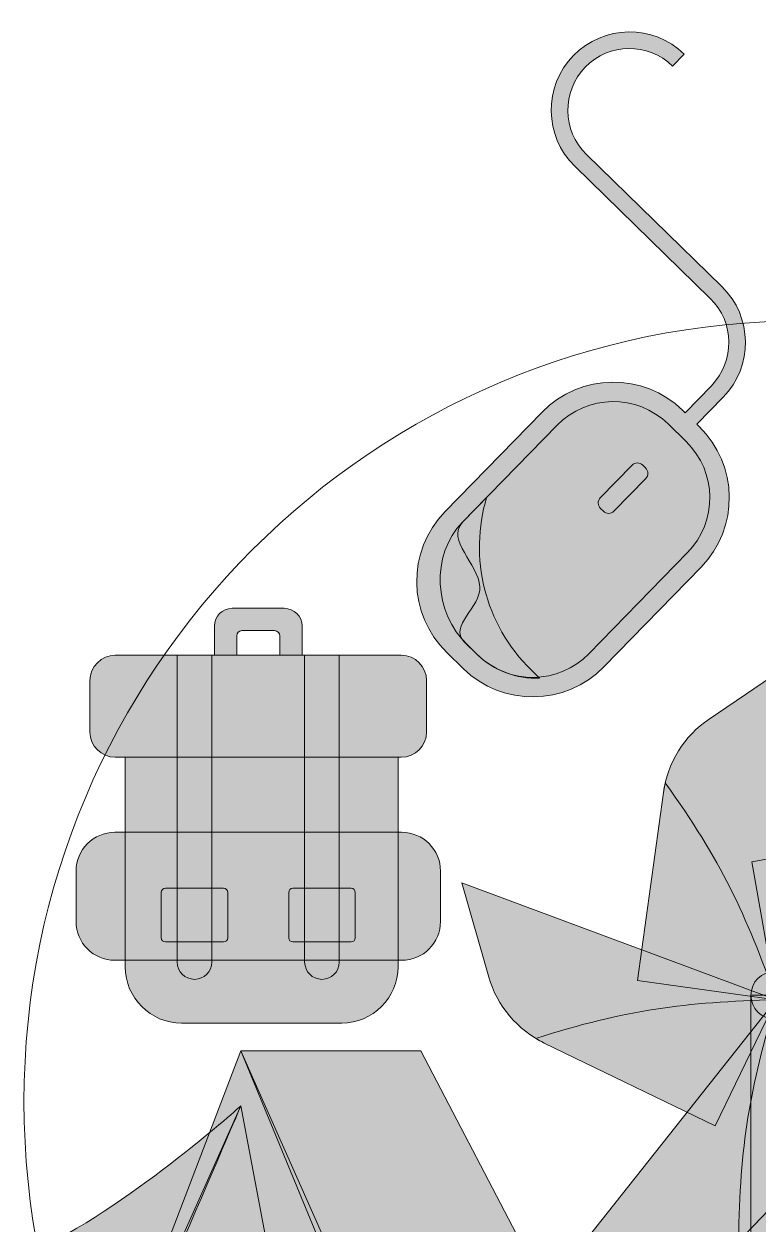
# Model space of a CAD drawing. Header units: inches. Extents: x -2159 to 3042, y -1353 to -29.
# Drawn here: x 229 to 483.8, y -925.5 to -509 of the extents above; entities that cross this region are included whole.
import ezdxf

# ---------------------------------------------------------------- set-up
doc = ezdxf.new("R2010")
doc.units = ezdxf.units.IN
doc.header["$MEASUREMENT"] = 0
doc.layers.add('Layer 1', color=7, linetype='Continuous')

# ---------------------------------------------------------------- blocks, each defined once
blk = doc.blocks.new('block 38')
at = {"layer": 'Layer 1', "true_color": 0xe65f41}
h = blk.add_hatch(color=13, dxfattribs=at)
h.dxf.hatch_style = 2
edge = h.paths.add_edge_path()
edge.add_spline(control_points=[(490.18, -847.63), (490.18, -847.63), (468.94, -891.37), (468.94, -891.37), (468.94, -891.37), (409.63, -862.65), (409.63, -862.65), (400.24, -858.1), (393.23, -849.77), (390.35, -839.75), (390.35, -839.75), (380.97, -807.06), (380.97, -807.06), (380.97, -807.06), (490.18, -847.63), (490.18, -847.63)], knot_values=[0, 0, 0, 0, 1, 1, 1, 2, 2, 2, 3, 3, 3, 4, 4, 4, 5, 5, 5, 5], degree=3, periodic=1)
at = {"layer": 'Layer 1', "true_color": 0xc45137}
h = blk.add_hatch(color=13, dxfattribs=at)
h.dxf.hatch_style = 2
edge = h.paths.add_edge_path()
edge.add_spline(control_points=[(409.63, -862.65), (409.63, -862.65), (468.94, -891.37), (468.94, -891.37), (468.94, -891.37), (490.18, -847.63), (490.18, -847.63), (458.37, -848.44), (438.16, -851.06), (406.69, -861.04), (407.64, -861.62), (408.62, -862.16), (409.63, -862.65)], knot_values=[0, 0, 0, 0, 1, 1, 1, 2, 2, 2, 3, 3, 3, 4, 4, 4, 4], degree=3, periodic=1)
at = {"layer": 'Layer 1', "lineweight": 0}
for points, knots in [([(490.18, -847.63), (490.18, -847.63), (468.94, -891.37), (468.94, -891.37), (468.94, -891.37), (409.63, -862.65), (409.63, -862.65), (400.24, -858.1), (393.23, -849.77), (390.35, -839.75), (390.35, -839.75), (380.97, -807.06), (380.97, -807.06), (380.97, -807.06), (490.18, -847.63), (490.18, -847.63)], [0, 0, 0, 0, 1, 1, 1, 2, 2, 2, 3, 3, 3, 4, 4, 4, 5, 5, 5, 5]), ([(409.63, -862.65), (409.63, -862.65), (468.94, -891.37), (468.94, -891.37), (468.94, -891.37), (490.18, -847.63), (490.18, -847.63), (458.37, -848.44), (438.16, -851.06), (406.69, -861.04), (407.64, -861.62), (408.62, -862.16), (409.63, -862.65)], [0, 0, 0, 0, 1, 1, 1, 2, 2, 2, 3, 3, 3, 4, 4, 4, 4])]:
    blk.add_open_spline(points, degree=3, knots=knots, dxfattribs=at)
blk = doc.blocks.new('block 39')
at = {"layer": 'Layer 1', "true_color": 0xffd54e}
h = blk.add_hatch(color=41, dxfattribs=at)
h.dxf.hatch_style = 2
edge = h.paths.add_edge_path()
edge.add_spline(control_points=[(490.18, -847.63), (490.18, -847.63), (525.21, -881.35), (525.21, -881.35), (525.21, -881.35), (479.57, -928.88), (479.57, -928.88), (472.34, -936.41), (462.26, -940.5), (451.83, -940.14), (451.83, -940.14), (417.85, -938.96), (417.85, -938.96), (417.85, -938.96), (490.18, -847.63), (490.18, -847.63)], knot_values=[0, 0, 0, 0, 1, 1, 1, 2, 2, 2, 3, 3, 3, 4, 4, 4, 5, 5, 5, 5], degree=3, periodic=1)
at = {"layer": 'Layer 1', "true_color": 0xe8b142}
h = blk.add_hatch(color=43, dxfattribs=at)
h.dxf.hatch_style = 2
edge = h.paths.add_edge_path()
edge.add_spline(control_points=[(479.57, -928.88), (479.57, -928.88), (525.21, -881.35), (525.21, -881.35), (525.21, -881.35), (490.18, -847.63), (490.18, -847.63), (481.12, -878.13), (477.37, -898.17), (477.13, -931.18), (477.97, -930.45), (478.79, -929.69), (479.57, -928.88)], knot_values=[0, 0, 0, 0, 1, 1, 1, 2, 2, 2, 3, 3, 3, 4, 4, 4, 4], degree=3, periodic=1)
at = {"layer": 'Layer 1', "lineweight": 0}
for points, knots in [([(490.18, -847.63), (490.18, -847.63), (525.21, -881.35), (525.21, -881.35), (525.21, -881.35), (479.57, -928.88), (479.57, -928.88), (472.34, -936.41), (462.26, -940.5), (451.83, -940.14), (451.83, -940.14), (417.85, -938.96), (417.85, -938.96), (417.85, -938.96), (490.18, -847.63), (490.18, -847.63)], [0, 0, 0, 0, 1, 1, 1, 2, 2, 2, 3, 3, 3, 4, 4, 4, 5, 5, 5, 5]), ([(479.57, -928.88), (479.57, -928.88), (525.21, -881.35), (525.21, -881.35), (525.21, -881.35), (490.18, -847.63), (490.18, -847.63), (481.12, -878.13), (477.37, -898.17), (477.13, -931.18), (477.97, -930.45), (478.79, -929.69), (479.57, -928.88)], [0, 0, 0, 0, 1, 1, 1, 2, 2, 2, 3, 3, 3, 4, 4, 4, 4])]:
    blk.add_open_spline(points, degree=3, knots=knots, dxfattribs=at)
blk = doc.blocks.new('block 40')
at = {"layer": 'Layer 1', "true_color": 0x9b59b6}
h = blk.add_hatch(color=193, dxfattribs=at)
h.dxf.hatch_style = 2
edge = h.paths.add_edge_path()
edge.add_spline(control_points=[(490.18, -847.63), (490.18, -847.63), (533.07, -824.74), (533.07, -824.74), (533.07, -824.74), (564.17, -882.83), (564.17, -882.83), (569.1, -892.03), (569.87, -902.89), (566.31, -912.69), (566.31, -912.69), (554.69, -944.65), (554.69, -944.65), (554.69, -944.65), (490.18, -847.63), (490.18, -847.63)], knot_values=[0, 0, 0, 0, 1, 1, 1, 2, 2, 2, 3, 3, 3, 4, 4, 4, 5, 5, 5, 5], degree=3, periodic=1)
at = {"layer": 'Layer 1', "true_color": 0x8e44ad}
h = blk.add_hatch(color=205, dxfattribs=at)
h.dxf.hatch_style = 2
edge = h.paths.add_edge_path()
edge.add_spline(control_points=[(564.17, -882.83), (564.17, -882.83), (533.07, -824.74), (533.07, -824.74), (533.07, -824.74), (490.18, -847.63), (490.18, -847.63), (516.39, -865.68), (534.28, -875.43), (565.61, -885.86), (565.18, -884.84), (564.7, -883.82), (564.17, -882.83)], knot_values=[0, 0, 0, 0, 1, 1, 1, 2, 2, 2, 3, 3, 3, 4, 4, 4, 4], degree=3, periodic=1)
at = {"layer": 'Layer 1', "lineweight": 0}
for points, knots in [([(490.18, -847.63), (490.18, -847.63), (533.07, -824.74), (533.07, -824.74), (533.07, -824.74), (564.17, -882.83), (564.17, -882.83), (569.1, -892.03), (569.87, -902.89), (566.31, -912.69), (566.31, -912.69), (554.69, -944.65), (554.69, -944.65), (554.69, -944.65), (490.18, -847.63), (490.18, -847.63)], [0, 0, 0, 0, 1, 1, 1, 2, 2, 2, 3, 3, 3, 4, 4, 4, 5, 5, 5, 5]), ([(564.17, -882.83), (564.17, -882.83), (533.07, -824.74), (533.07, -824.74), (533.07, -824.74), (490.18, -847.63), (490.18, -847.63), (516.39, -865.68), (534.28, -875.43), (565.61, -885.86), (565.18, -884.84), (564.7, -883.82), (564.17, -882.83)], [0, 0, 0, 0, 1, 1, 1, 2, 2, 2, 3, 3, 3, 4, 4, 4, 4])]:
    blk.add_open_spline(points, degree=3, knots=knots, dxfattribs=at)
blk = doc.blocks.new('block 41')
at = {"layer": 'Layer 1', "true_color": 0x2ecc71}
h = blk.add_hatch(color=112, dxfattribs=at)
h.dxf.hatch_style = 2
edge = h.paths.add_edge_path()
edge.add_spline(control_points=[(490.18, -847.63), (490.18, -847.63), (481.66, -799.76), (481.66, -799.76), (481.66, -799.76), (546.52, -788.14), (546.52, -788.14), (556.79, -786.3), (567.36, -788.91), (575.58, -795.33), (575.58, -795.33), (602.38, -816.26), (602.38, -816.26), (602.38, -816.26), (490.18, -847.63), (490.18, -847.63)], knot_values=[0, 0, 0, 0, 1, 1, 1, 2, 2, 2, 3, 3, 3, 4, 4, 4, 5, 5, 5, 5], degree=3, periodic=1)
at = {"layer": 'Layer 1', "true_color": 0x27ae60}
h = blk.add_hatch(color=105, dxfattribs=at)
h.dxf.hatch_style = 2
edge = h.paths.add_edge_path()
edge.add_spline(control_points=[(546.52, -788.14), (546.52, -788.14), (481.66, -799.76), (481.66, -799.76), (481.66, -799.76), (490.18, -847.63), (490.18, -847.63), (515.44, -828.28), (530.25, -814.28), (549.85, -787.71), (548.74, -787.8), (547.63, -787.94), (546.52, -788.14)], knot_values=[0, 0, 0, 0, 1, 1, 1, 2, 2, 2, 3, 3, 3, 4, 4, 4, 4], degree=3, periodic=1)
at = {"layer": 'Layer 1', "lineweight": 0}
for points, knots in [([(490.18, -847.63), (490.18, -847.63), (481.66, -799.76), (481.66, -799.76), (481.66, -799.76), (546.52, -788.14), (546.52, -788.14), (556.79, -786.3), (567.36, -788.91), (575.58, -795.33), (575.58, -795.33), (602.38, -816.26), (602.38, -816.26), (602.38, -816.26), (490.18, -847.63), (490.18, -847.63)], [0, 0, 0, 0, 1, 1, 1, 2, 2, 2, 3, 3, 3, 4, 4, 4, 5, 5, 5, 5]), ([(546.52, -788.14), (546.52, -788.14), (481.66, -799.76), (481.66, -799.76), (481.66, -799.76), (490.18, -847.63), (490.18, -847.63), (515.44, -828.28), (530.25, -814.28), (549.85, -787.71), (548.74, -787.8), (547.63, -787.94), (546.52, -788.14)], [0, 0, 0, 0, 1, 1, 1, 2, 2, 2, 3, 3, 3, 4, 4, 4, 4])]:
    blk.add_open_spline(points, degree=3, knots=knots, dxfattribs=at)
blk = doc.blocks.new('block 42')
at = {"layer": 'Layer 1', "true_color": 0x59abe3}
h = blk.add_hatch(color=143, dxfattribs=at)
h.dxf.hatch_style = 2
edge = h.paths.add_edge_path()
edge.add_spline(control_points=[(490.18, -847.63), (490.18, -847.63), (442.02, -840.95), (442.02, -840.95), (442.02, -840.95), (451.01, -775.66), (451.01, -775.66), (452.43, -765.33), (458.19, -756.09), (466.83, -750.25), (466.83, -750.25), (495.02, -731.23), (495.02, -731.23), (495.02, -731.23), (490.18, -847.63), (490.18, -847.63)], knot_values=[0, 0, 0, 0, 1, 1, 1, 2, 2, 2, 3, 3, 3, 4, 4, 4, 5, 5, 5, 5], degree=3, periodic=1)
at = {"layer": 'Layer 1', "true_color": 0x4183d7}
h = blk.add_hatch(color=163, dxfattribs=at)
h.dxf.hatch_style = 2
edge = h.paths.add_edge_path()
edge.add_spline(control_points=[(451.01, -775.66), (451.01, -775.66), (442.02, -840.95), (442.02, -840.95), (442.02, -840.95), (490.18, -847.63), (490.18, -847.63), (479.58, -817.63), (470.84, -799.22), (451.63, -772.37), (451.38, -773.45), (451.16, -774.55), (451.01, -775.66)], knot_values=[0, 0, 0, 0, 1, 1, 1, 2, 2, 2, 3, 3, 3, 4, 4, 4, 4], degree=3, periodic=1)
at = {"layer": 'Layer 1', "lineweight": 0}
for points, knots in [([(490.18, -847.63), (490.18, -847.63), (442.02, -840.95), (442.02, -840.95), (442.02, -840.95), (451.01, -775.66), (451.01, -775.66), (452.43, -765.33), (458.19, -756.09), (466.83, -750.25), (466.83, -750.25), (495.02, -731.23), (495.02, -731.23), (495.02, -731.23), (490.18, -847.63), (490.18, -847.63)], [0, 0, 0, 0, 1, 1, 1, 2, 2, 2, 3, 3, 3, 4, 4, 4, 5, 5, 5, 5]), ([(451.01, -775.66), (451.01, -775.66), (442.02, -840.95), (442.02, -840.95), (442.02, -840.95), (490.18, -847.63), (490.18, -847.63), (479.58, -817.63), (470.84, -799.22), (451.63, -772.37), (451.38, -773.45), (451.16, -774.55), (451.01, -775.66)], [0, 0, 0, 0, 1, 1, 1, 2, 2, 2, 3, 3, 3, 4, 4, 4, 4])]:
    blk.add_open_spline(points, degree=3, knots=knots, dxfattribs=at)
blk = doc.blocks.new('block 37')
at = {"layer": 'Layer 1'}
for name in ['block 42', 'block 41', 'block 38', 'block 40', 'block 39']:
    blk.add_blockref(name, (0, 0), dxfattribs=at)
blk = doc.blocks.new('block 36')
at = {"layer": 'Layer 1', "true_color": 0x4a4849}
h = blk.add_hatch(color=59, dxfattribs=at)
h.dxf.hatch_style = 2
edge = h.paths.add_edge_path()
edge.add_spline(control_points=[(497.89, -846.09), (497.89, -850.65), (494.19, -854.35), (489.62, -854.35), (485.06, -854.35), (481.36, -850.65), (481.36, -846.09), (481.36, -841.53), (485.06, -837.83), (489.62, -837.83), (494.19, -837.83), (497.89, -841.53), (497.89, -846.09)], knot_values=[0, 0, 0, 0, 1, 1, 1, 2, 2, 2, 3, 3, 3, 4, 4, 4, 4], degree=3, periodic=1)
h = blk.add_hatch(color=59, dxfattribs=at)
h.dxf.hatch_style = 2
h.paths.add_polyline_path([(497.75, -1052.46), (481.36, -1052.46), (481.36, -846.09), (497.75, -846.09)])
at = {"layer": 'Layer 1', "lineweight": 0}
blk.add_lwpolyline([(497.75, -1052.46), (481.36, -1052.46), (481.36, -846.09), (497.75, -846.09), (497.75, -1052.46)], dxfattribs=at)
blk.add_open_spline([(497.89, -846.09), (497.89, -850.65), (494.19, -854.35), (489.62, -854.35), (485.06, -854.35), (481.36, -850.65), (481.36, -846.09), (481.36, -841.53), (485.06, -837.83), (489.62, -837.83), (494.19, -837.83), (497.89, -841.53), (497.89, -846.09)], degree=3, knots=[0, 0, 0, 0, 1, 1, 1, 2, 2, 2, 3, 3, 3, 4, 4, 4, 4], dxfattribs=at)
at = {"layer": 'Layer 1'}
blk.add_blockref('block 37', (0, 0), dxfattribs=at)
blk = doc.blocks.new('block 43')
at = {"layer": 'Layer 1', "true_color": 0x2ecc71}
h = blk.add_hatch(color=112, dxfattribs=at)
h.dxf.hatch_style = 2
h.paths.add_polyline_path([(363.06, -997.97), (304.31, -865.39), (253.58, -997.97), (318.97, -997.97)])
at = {"layer": 'Layer 1', "true_color": 0x27ae60}
h = blk.add_hatch(color=105, dxfattribs=at)
h.dxf.hatch_style = 2
h.paths.add_polyline_path([(304.31, -865.39), (359.06, -997.97), (435.95, -997.97), (366.79, -865.39)])
h = blk.add_hatch(color=105, dxfattribs=at)
h.dxf.hatch_style = 2
edge = h.paths.add_edge_path()
edge.add_spline(control_points=[(304.31, -884.43), (304.31, -884.43), (268.65, -916.83), (234.62, -934.01), (246.63, -956.17), (252.78, -977.27), (253.58, -997.97), (262.39, -982.88), (304.31, -884.43), (304.31, -884.43)], knot_values=[0, 0, 0, 0, 1, 1, 1, 2, 2, 2, 3, 3, 3, 3], degree=3, periodic=1)
at = {"layer": 'Layer 1', "true_color": 0x4a4849}
h = blk.add_hatch(color=59, dxfattribs=at)
h.dxf.hatch_style = 2
h.paths.add_polyline_path([(304.31, -884.43), (253.58, -997.97), (325.67, -997.97)])
at = {"layer": 'Layer 1', "lineweight": 0}
for points in [[(363.06, -997.97), (304.31, -865.39), (253.58, -997.97), (318.97, -997.97), (363.06, -997.97)], [(304.31, -865.39), (359.06, -997.97), (435.95, -997.97), (366.79, -865.39), (304.31, -865.39)], [(304.31, -884.43), (253.58, -997.97), (325.67, -997.97), (304.31, -884.43)]]:
    blk.add_lwpolyline(points, dxfattribs=at)
blk.add_open_spline([(304.31, -884.43), (304.31, -884.43), (268.65, -916.83), (234.62, -934.01), (246.63, -956.17), (252.78, -977.27), (253.58, -997.97), (262.39, -982.88), (304.31, -884.43), (304.31, -884.43)], degree=3, knots=[0, 0, 0, 0, 1, 1, 1, 2, 2, 2, 3, 3, 3, 3], dxfattribs=at)
blk = doc.blocks.new('block 45')
at = {"layer": 'Layer 1', "true_color": 0x4a4849}
h = blk.add_hatch(color=59, dxfattribs=at)
h.dxf.hatch_style = 2
h.paths.add_polyline_path([(684.5, -1171.66), (513.36, -909.6), (342.22, -1171.66)])
at = {"layer": 'Layer 1', "true_color": 0xf8f7ca}
h = blk.add_hatch(color=7, dxfattribs=at)
h.dxf.hatch_style = 2
h.paths.add_polyline_path([(578.48, -1009.32), (513.36, -909.6), (447.75, -1010.07), (490.9, -1075.75), (534.04, -1009.44), (556.86, -1042.95)])
at = {"layer": 'Layer 1', "lineweight": 0}
for points in [[(684.5, -1171.66), (513.36, -909.6), (342.22, -1171.66), (684.5, -1171.66)], [(578.48, -1009.32), (513.36, -909.6), (447.75, -1010.07), (490.9, -1075.75), (534.04, -1009.44), (556.86, -1042.95), (578.48, -1009.32)]]:
    blk.add_lwpolyline(points, dxfattribs=at)
blk = doc.blocks.new('block 46')
at = {"layer": 'Layer 1', "true_color": 0x4a4849}
h = blk.add_hatch(color=59, dxfattribs=at)
h.dxf.hatch_style = 2
h.paths.add_polyline_path([(485.12, -1154.91), (390.63, -1010.15), (295.79, -1154.91)])
at = {"layer": 'Layer 1', "true_color": 0xf8f7ca}
h = blk.add_hatch(color=7, dxfattribs=at)
h.dxf.hatch_style = 2
h.paths.add_polyline_path([(390.63, -1010.15), (348.4, -1074.62), (369.24, -1107.48), (390.45, -1075.04), (432.99, -1075.04)])
at = {"layer": 'Layer 1', "lineweight": 0}
for points in [[(485.12, -1154.91), (390.63, -1010.15), (295.79, -1154.91), (485.12, -1154.91)], [(390.63, -1010.15), (348.4, -1074.62), (369.24, -1107.48), (390.45, -1075.04), (432.99, -1075.04), (390.63, -1010.15)]]:
    blk.add_lwpolyline(points, dxfattribs=at)
blk = doc.blocks.new('block 44')
at = {"layer": 'Layer 1'}
for name in ['block 45', 'block 46']:
    blk.add_blockref(name, (0, 0), dxfattribs=at)
blk = doc.blocks.new('block 59')
at = {"layer": 'Layer 1', "true_color": 0x4a4849}
h = blk.add_hatch(color=59, dxfattribs=at)
h.dxf.hatch_style = 2
edge = h.paths.add_edge_path()
edge.add_spline(control_points=[(454.16, -523.59), (454.16, -523.59), (458.18, -519.47), (458.18, -519.47), (447.45, -509.01), (430.21, -509.23), (419.75, -519.96), (409.29, -530.68), (409.5, -547.92), (420.23, -558.39), (420.23, -558.39), (467.25, -604.24), (467.25, -604.24), (475.71, -612.48), (475.88, -626.08), (467.63, -634.53), (467.63, -634.53), (458.5, -643.9), (458.5, -643.9), (458.5, -643.9), (457.68, -643.1), (457.68, -643.1), (444.03, -629.79), (422.18, -630.07), (408.87, -643.72), (408.87, -643.72), (375.15, -678.3), (375.15, -678.3), (361.84, -691.94), (362.11, -713.8), (375.76, -727.11), (375.76, -727.11), (381.51, -732.72), (381.51, -732.72), (395.16, -746.03), (417.02, -745.75), (430.32, -732.11), (430.32, -732.11), (464.05, -697.53), (464.05, -697.53), (477.36, -683.88), (477.08, -662.02), (463.43, -648.72), (463.43, -648.72), (462.61, -647.92), (462.61, -647.92), (462.61, -647.92), (471.75, -638.55), (471.75, -638.55), (482.21, -627.82), (482, -610.58), (471.27, -600.12), (471.27, -600.12), (424.25, -554.27), (424.25, -554.27), (415.79, -546.02), (415.62, -532.43), (423.87, -523.97), (432.12, -515.51), (445.71, -515.34), (454.16, -523.59)], knot_values=[0, 0, 0, 0, 1, 1, 1, 2, 2, 2, 3, 3, 3, 4, 4, 4, 5, 5, 5, 6, 6, 6, 7, 7, 7, 8, 8, 8, 9, 9, 9, 10, 10, 10, 11, 11, 11, 12, 12, 12, 13, 13, 13, 14, 14, 14, 15, 15, 15, 16, 16, 16, 17, 17, 17, 18, 18, 18, 19, 19, 19, 20, 20, 20, 20], degree=3, periodic=1)
at = {"layer": 'Layer 1', "true_color": 0xf8f7ca}
h = blk.add_hatch(color=7, dxfattribs=at)
h.dxf.hatch_style = 2
edge = h.paths.add_edge_path()
edge.add_spline(control_points=[(386.58, -728.02), (397.36, -738.53), (414.63, -738.32), (425.14, -727.54), (425.14, -727.54), (459.35, -692.46), (459.35, -692.46), (469.86, -681.68), (469.64, -664.41), (458.86, -653.9), (458.86, -653.9), (452.61, -647.8), (452.61, -647.8), (441.83, -637.29), (424.56, -637.51), (414.05, -648.29), (414.05, -648.29), (381.29, -681.88), (381.29, -681.88), (375.32, -688.01), (386.82, -696.38), (387.26, -704.31), (387.66, -711.38), (376.35, -718.04), (381.81, -723.37), (381.81, -723.37), (386.58, -728.02), (386.58, -728.02)], knot_values=[0, 0, 0, 0, 1, 1, 1, 2, 2, 2, 3, 3, 3, 4, 4, 4, 5, 5, 5, 6, 6, 6, 7, 7, 7, 8, 8, 8, 9, 9, 9, 9], degree=3, periodic=1)
at = {"layer": 'Layer 1', "true_color": 0x4a4849}
h = blk.add_hatch(color=59, dxfattribs=at)
h.dxf.hatch_style = 2
edge = h.paths.add_edge_path()
edge.add_spline(control_points=[(429.13, -677.12), (429.13, -677.12), (430.14, -678.11), (430.14, -678.11), (431.17, -679.11), (432.82, -679.09), (433.82, -678.06), (433.82, -678.06), (444.84, -666.76), (444.84, -666.76), (445.85, -665.73), (445.83, -664.08), (444.8, -663.08), (444.8, -663.08), (443.79, -662.09), (443.79, -662.09), (442.76, -661.09), (441.11, -661.11), (440.11, -662.14), (440.11, -662.14), (429.08, -673.44), (429.08, -673.44), (428.08, -674.47), (428.1, -676.12), (429.13, -677.12)], knot_values=[0, 0, 0, 0, 1, 1, 1, 2, 2, 2, 3, 3, 3, 4, 4, 4, 5, 5, 5, 6, 6, 6, 7, 7, 7, 8, 8, 8, 8], degree=3, periodic=1)
at = {"layer": 'Layer 1', "true_color": 0xdddbba}
h = blk.add_hatch(color=254, dxfattribs=at)
h.dxf.hatch_style = 2
edge = h.paths.add_edge_path()
edge.add_spline(control_points=[(405.16, -733.27), (405.72, -733.82), (407.41, -735.48), (407.99, -736), (400.18, -736.34), (392.24, -733.6), (386.22, -727.72), (386.22, -727.72), (382.92, -724.51), (382.92, -724.51), (371.34, -713.21), (369.99, -693.47), (381.29, -681.88), (381.29, -681.88), (389.59, -673.37), (389.59, -673.37), (383.47, -693.99), (388.69, -717.22), (405.16, -733.27)], knot_values=[0, 0, 0, 0, 1, 1, 1, 2, 2, 2, 3, 3, 3, 4, 4, 4, 5, 5, 5, 6, 6, 6, 6], degree=3, periodic=1)
at = {"layer": 'Layer 1', "lineweight": 0}
for points, knots in [([(454.16, -523.59), (454.16, -523.59), (458.18, -519.47), (458.18, -519.47), (447.45, -509.01), (430.21, -509.23), (419.75, -519.96), (409.29, -530.68), (409.5, -547.92), (420.23, -558.39), (420.23, -558.39), (467.25, -604.24), (467.25, -604.24), (475.71, -612.48), (475.88, -626.08), (467.63, -634.53), (467.63, -634.53), (458.5, -643.9), (458.5, -643.9), (458.5, -643.9), (457.68, -643.1), (457.68, -643.1), (444.03, -629.79), (422.18, -630.07), (408.87, -643.72), (408.87, -643.72), (375.15, -678.3), (375.15, -678.3), (361.84, -691.94), (362.11, -713.8), (375.76, -727.11), (375.76, -727.11), (381.51, -732.72), (381.51, -732.72), (395.16, -746.03), (417.02, -745.75), (430.32, -732.11), (430.32, -732.11), (464.05, -697.53), (464.05, -697.53), (477.36, -683.88), (477.08, -662.02), (463.43, -648.72), (463.43, -648.72), (462.61, -647.92), (462.61, -647.92), (462.61, -647.92), (471.75, -638.55), (471.75, -638.55), (482.21, -627.82), (482, -610.58), (471.27, -600.12), (471.27, -600.12), (424.25, -554.27), (424.25, -554.27), (415.79, -546.02), (415.62, -532.43), (423.87, -523.97), (432.12, -515.51), (445.71, -515.34), (454.16, -523.59)], [0, 0, 0, 0, 1, 1, 1, 2, 2, 2, 3, 3, 3, 4, 4, 4, 5, 5, 5, 6, 6, 6, 7, 7, 7, 8, 8, 8, 9, 9, 9, 10, 10, 10, 11, 11, 11, 12, 12, 12, 13, 13, 13, 14, 14, 14, 15, 15, 15, 16, 16, 16, 17, 17, 17, 18, 18, 18, 19, 19, 19, 20, 20, 20, 20]), ([(386.58, -728.02), (397.36, -738.53), (414.63, -738.32), (425.14, -727.54), (425.14, -727.54), (459.35, -692.46), (459.35, -692.46), (469.86, -681.68), (469.64, -664.41), (458.86, -653.9), (458.86, -653.9), (452.61, -647.8), (452.61, -647.8), (441.83, -637.29), (424.56, -637.51), (414.05, -648.29), (414.05, -648.29), (381.29, -681.88), (381.29, -681.88), (375.32, -688.01), (386.82, -696.38), (387.26, -704.31), (387.66, -711.38), (376.35, -718.04), (381.81, -723.37), (381.81, -723.37), (386.58, -728.02), (386.58, -728.02)], [0, 0, 0, 0, 1, 1, 1, 2, 2, 2, 3, 3, 3, 4, 4, 4, 5, 5, 5, 6, 6, 6, 7, 7, 7, 8, 8, 8, 9, 9, 9, 9]), ([(429.13, -677.12), (429.13, -677.12), (430.14, -678.11), (430.14, -678.11), (431.17, -679.11), (432.82, -679.09), (433.82, -678.06), (433.82, -678.06), (444.84, -666.76), (444.84, -666.76), (445.85, -665.73), (445.83, -664.08), (444.8, -663.08), (444.8, -663.08), (443.79, -662.09), (443.79, -662.09), (442.76, -661.09), (441.11, -661.11), (440.11, -662.14), (440.11, -662.14), (429.08, -673.44), (429.08, -673.44), (428.08, -674.47), (428.1, -676.12), (429.13, -677.12)], [0, 0, 0, 0, 1, 1, 1, 2, 2, 2, 3, 3, 3, 4, 4, 4, 5, 5, 5, 6, 6, 6, 7, 7, 7, 8, 8, 8, 8]), ([(405.16, -733.27), (405.72, -733.82), (407.41, -735.48), (407.99, -736), (400.18, -736.34), (392.24, -733.6), (386.22, -727.72), (386.22, -727.72), (382.92, -724.51), (382.92, -724.51), (371.34, -713.21), (369.99, -693.47), (381.29, -681.88), (381.29, -681.88), (389.59, -673.37), (389.59, -673.37), (383.47, -693.99), (388.69, -717.22), (405.16, -733.27)], [0, 0, 0, 0, 1, 1, 1, 2, 2, 2, 3, 3, 3, 4, 4, 4, 5, 5, 5, 6, 6, 6, 6])]:
    blk.add_open_spline(points, degree=3, knots=knots, dxfattribs=at)
blk = doc.blocks.new('block 61')
at = {"layer": 'Layer 1', "true_color": 0xe65f41}
h = blk.add_hatch(color=13, dxfattribs=at)
h.dxf.hatch_style = 2
edge = h.paths.add_edge_path()
edge.add_spline(control_points=[(260.68, -763.48), (260.68, -763.48), (359.97, -763.48), (359.97, -763.48), (364.82, -763.48), (368.75, -759.55), (368.75, -754.71), (368.75, -754.71), (368.75, -736.86), (368.75, -736.86), (368.75, -732.02), (364.82, -728.09), (359.97, -728.09), (359.97, -728.09), (260.68, -728.09), (260.68, -728.09), (255.84, -728.09), (251.91, -732.02), (251.91, -736.86), (251.91, -736.86), (251.91, -754.71), (251.91, -754.71), (251.91, -759.55), (255.84, -763.48), (260.68, -763.48)], knot_values=[0, 0, 0, 0, 1, 1, 1, 2, 2, 2, 3, 3, 3, 4, 4, 4, 5, 5, 5, 6, 6, 6, 7, 7, 7, 8, 8, 8, 8], degree=3, periodic=1)
h = blk.add_hatch(color=13, dxfattribs=at)
h.dxf.hatch_style = 2
edge = h.paths.add_edge_path()
edge.add_spline(control_points=[(360.1, -789.52), (360.1, -789.52), (260.55, -789.52), (260.55, -789.52), (253.1, -789.52), (247.06, -795.56), (247.06, -803.01), (247.06, -803.01), (247.06, -820.47), (247.06, -820.47), (247.06, -827.92), (253.1, -833.96), (260.55, -833.96), (260.55, -833.96), (360.1, -833.96), (360.1, -833.96), (367.56, -833.96), (373.6, -827.92), (373.6, -820.47), (373.6, -820.47), (373.6, -803.01), (373.6, -803.01), (373.6, -795.56), (367.56, -789.52), (360.1, -789.52)], knot_values=[0, 0, 0, 0, 1, 1, 1, 2, 2, 2, 3, 3, 3, 4, 4, 4, 5, 5, 5, 6, 6, 6, 7, 7, 7, 8, 8, 8, 8], degree=3, periodic=1)
at = {"layer": 'Layer 1', "lineweight": 0}
for points in [[(260.68, -763.48), (260.68, -763.48), (359.97, -763.48), (359.97, -763.48), (364.82, -763.48), (368.75, -759.55), (368.75, -754.71), (368.75, -754.71), (368.75, -736.86), (368.75, -736.86), (368.75, -732.02), (364.82, -728.09), (359.97, -728.09), (359.97, -728.09), (260.68, -728.09), (260.68, -728.09), (255.84, -728.09), (251.91, -732.02), (251.91, -736.86), (251.91, -736.86), (251.91, -754.71), (251.91, -754.71), (251.91, -759.55), (255.84, -763.48), (260.68, -763.48)], [(360.1, -789.52), (360.1, -789.52), (260.55, -789.52), (260.55, -789.52), (253.1, -789.52), (247.06, -795.56), (247.06, -803.01), (247.06, -803.01), (247.06, -820.47), (247.06, -820.47), (247.06, -827.92), (253.1, -833.96), (260.55, -833.96), (260.55, -833.96), (360.1, -833.96), (360.1, -833.96), (367.56, -833.96), (373.6, -827.92), (373.6, -820.47), (373.6, -820.47), (373.6, -803.01), (373.6, -803.01), (373.6, -795.56), (367.56, -789.52), (360.1, -789.52)]]:
    blk.add_open_spline(points, degree=3, knots=[0, 0, 0, 0, 1, 1, 1, 2, 2, 2, 3, 3, 3, 4, 4, 4, 5, 5, 5, 6, 6, 6, 7, 7, 7, 8, 8, 8, 8], dxfattribs=at)
blk = doc.blocks.new('block 62')
at = {"layer": 'Layer 1', "true_color": 0xffd54e}
h = blk.add_hatch(color=41, dxfattribs=at)
h.dxf.hatch_style = 2
edge = h.paths.add_edge_path()
edge.add_spline(control_points=[(282.19, -834.54), (282.19, -837.87), (284.88, -840.56), (288.2, -840.56), (291.52, -840.56), (294.22, -837.87), (294.22, -834.54), (294.22, -834.54), (294.22, -728.09), (294.22, -728.09), (294.22, -728.09), (282.19, -728.09), (282.19, -728.09), (282.19, -728.09), (282.19, -834.54), (282.19, -834.54)], knot_values=[0, 0, 0, 0, 1, 1, 1, 2, 2, 2, 3, 3, 3, 4, 4, 4, 5, 5, 5, 5], degree=3, periodic=1)
h = blk.add_hatch(color=41, dxfattribs=at)
h.dxf.hatch_style = 2
edge = h.paths.add_edge_path()
edge.add_spline(control_points=[(326.44, -728.09), (326.44, -728.09), (326.44, -834.54), (326.44, -834.54), (326.44, -837.87), (329.13, -840.56), (332.45, -840.56), (335.77, -840.56), (338.47, -837.87), (338.47, -834.54), (338.47, -834.54), (338.47, -728.09), (338.47, -728.09), (338.47, -728.09), (326.44, -728.09), (326.44, -728.09)], knot_values=[0, 0, 0, 0, 1, 1, 1, 2, 2, 2, 3, 3, 3, 4, 4, 4, 5, 5, 5, 5], degree=3, periodic=1)
at = {"layer": 'Layer 1', "lineweight": 0}
for points in [[(282.19, -834.54), (282.19, -837.87), (284.88, -840.56), (288.2, -840.56), (291.52, -840.56), (294.22, -837.87), (294.22, -834.54), (294.22, -834.54), (294.22, -728.09), (294.22, -728.09), (294.22, -728.09), (282.19, -728.09), (282.19, -728.09), (282.19, -728.09), (282.19, -834.54), (282.19, -834.54)], [(326.44, -728.09), (326.44, -728.09), (326.44, -834.54), (326.44, -834.54), (326.44, -837.87), (329.13, -840.56), (332.45, -840.56), (335.77, -840.56), (338.47, -837.87), (338.47, -834.54), (338.47, -834.54), (338.47, -728.09), (338.47, -728.09), (338.47, -728.09), (326.44, -728.09), (326.44, -728.09)]]:
    blk.add_open_spline(points, degree=3, knots=[0, 0, 0, 0, 1, 1, 1, 2, 2, 2, 3, 3, 3, 4, 4, 4, 5, 5, 5, 5], dxfattribs=at)
blk = doc.blocks.new('block 63')
at = {"layer": 'Layer 1', "true_color": 0xbdc2c5}
h = blk.add_hatch(color=9, dxfattribs=at)
h.dxf.hatch_style = 2
edge = h.paths.add_edge_path()
edge.add_spline(control_points=[(298.31, -808.93), (298.31, -808.93), (278.09, -808.93), (278.09, -808.93), (277.3, -808.93), (276.65, -809.57), (276.65, -810.37), (276.65, -810.37), (276.65, -826.12), (276.65, -826.12), (276.65, -826.91), (277.3, -827.56), (278.09, -827.56), (278.09, -827.56), (298.31, -827.56), (298.31, -827.56), (299.11, -827.56), (299.75, -826.91), (299.75, -826.12), (299.75, -826.12), (299.75, -810.37), (299.75, -810.37), (299.75, -809.57), (299.11, -808.93), (298.31, -808.93)], knot_values=[0, 0, 0, 0, 1, 1, 1, 2, 2, 2, 3, 3, 3, 4, 4, 4, 5, 5, 5, 6, 6, 6, 7, 7, 7, 8, 8, 8, 8], degree=3, periodic=1)
h = blk.add_hatch(color=9, dxfattribs=at)
h.dxf.hatch_style = 2
edge = h.paths.add_edge_path()
edge.add_spline(control_points=[(342.56, -808.93), (342.56, -808.93), (322.34, -808.93), (322.34, -808.93), (321.55, -808.93), (320.9, -809.57), (320.9, -810.37), (320.9, -810.37), (320.9, -826.12), (320.9, -826.12), (320.9, -826.91), (321.55, -827.56), (322.34, -827.56), (322.34, -827.56), (342.56, -827.56), (342.56, -827.56), (343.36, -827.56), (344, -826.91), (344, -826.12), (344, -826.12), (344, -810.37), (344, -810.37), (344, -809.57), (343.36, -808.93), (342.56, -808.93)], knot_values=[0, 0, 0, 0, 1, 1, 1, 2, 2, 2, 3, 3, 3, 4, 4, 4, 5, 5, 5, 6, 6, 6, 7, 7, 7, 8, 8, 8, 8], degree=3, periodic=1)
at = {"layer": 'Layer 1', "lineweight": 0}
for points in [[(298.31, -808.93), (298.31, -808.93), (278.09, -808.93), (278.09, -808.93), (277.3, -808.93), (276.65, -809.57), (276.65, -810.37), (276.65, -810.37), (276.65, -826.12), (276.65, -826.12), (276.65, -826.91), (277.3, -827.56), (278.09, -827.56), (278.09, -827.56), (298.31, -827.56), (298.31, -827.56), (299.11, -827.56), (299.75, -826.91), (299.75, -826.12), (299.75, -826.12), (299.75, -810.37), (299.75, -810.37), (299.75, -809.57), (299.11, -808.93), (298.31, -808.93)], [(342.56, -808.93), (342.56, -808.93), (322.34, -808.93), (322.34, -808.93), (321.55, -808.93), (320.9, -809.57), (320.9, -810.37), (320.9, -810.37), (320.9, -826.12), (320.9, -826.12), (320.9, -826.91), (321.55, -827.56), (322.34, -827.56), (322.34, -827.56), (342.56, -827.56), (342.56, -827.56), (343.36, -827.56), (344, -826.91), (344, -826.12), (344, -826.12), (344, -810.37), (344, -810.37), (344, -809.57), (343.36, -808.93), (342.56, -808.93)]]:
    blk.add_open_spline(points, degree=3, knots=[0, 0, 0, 0, 1, 1, 1, 2, 2, 2, 3, 3, 3, 4, 4, 4, 5, 5, 5, 6, 6, 6, 7, 7, 7, 8, 8, 8, 8], dxfattribs=at)
blk = doc.blocks.new('block 64')
at = {"layer": 'Layer 1', "true_color": 0xbdc2c5}
h = blk.add_hatch(color=9, dxfattribs=at)
h.dxf.hatch_style = 2
edge = h.paths.add_edge_path()
edge.add_spline(control_points=[(325.56, -728.09), (325.56, -728.09), (317.8, -728.09), (317.8, -728.09), (317.8, -728.09), (317.8, -721.35), (317.8, -721.35), (317.8, -720.36), (317, -719.55), (316, -719.55), (316, -719.55), (304.65, -719.55), (304.65, -719.55), (303.66, -719.55), (302.86, -720.36), (302.86, -721.35), (302.86, -721.35), (302.86, -728.09), (302.86, -728.09), (302.86, -728.09), (295.09, -728.09), (295.09, -728.09), (295.09, -728.09), (295.09, -718), (295.09, -718), (295.09, -714.57), (297.87, -711.79), (301.3, -711.79), (301.3, -711.79), (319.35, -711.79), (319.35, -711.79), (322.78, -711.79), (325.56, -714.57), (325.56, -718), (325.56, -718), (325.56, -728.09), (325.56, -728.09)], knot_values=[0, 0, 0, 0, 1, 1, 1, 2, 2, 2, 3, 3, 3, 4, 4, 4, 5, 5, 5, 6, 6, 6, 7, 7, 7, 8, 8, 8, 9, 9, 9, 10, 10, 10, 11, 11, 11, 12, 12, 12, 12], degree=3, periodic=1)
at = {"layer": 'Layer 1', "lineweight": 0}
blk.add_open_spline([(325.56, -728.09), (325.56, -728.09), (317.8, -728.09), (317.8, -728.09), (317.8, -728.09), (317.8, -721.35), (317.8, -721.35), (317.8, -720.36), (317, -719.55), (316, -719.55), (316, -719.55), (304.65, -719.55), (304.65, -719.55), (303.66, -719.55), (302.86, -720.36), (302.86, -721.35), (302.86, -721.35), (302.86, -728.09), (302.86, -728.09), (302.86, -728.09), (295.09, -728.09), (295.09, -728.09), (295.09, -728.09), (295.09, -718), (295.09, -718), (295.09, -714.57), (297.87, -711.79), (301.3, -711.79), (301.3, -711.79), (319.35, -711.79), (319.35, -711.79), (322.78, -711.79), (325.56, -714.57), (325.56, -718), (325.56, -718), (325.56, -728.09), (325.56, -728.09)], degree=3, knots=[0, 0, 0, 0, 1, 1, 1, 2, 2, 2, 3, 3, 3, 4, 4, 4, 5, 5, 5, 6, 6, 6, 7, 7, 7, 8, 8, 8, 9, 9, 9, 10, 10, 10, 11, 11, 11, 12, 12, 12, 12], dxfattribs=at)
blk = doc.blocks.new('block 60')
at = {"layer": 'Layer 1', "true_color": 0xc45137}
h = blk.add_hatch(color=13, dxfattribs=at)
h.dxf.hatch_style = 2
edge = h.paths.add_edge_path()
edge.add_spline(control_points=[(264.14, -763.48), (264.14, -763.48), (264.14, -836.2), (264.14, -836.2), (264.14, -847), (272.89, -855.75), (283.69, -855.75), (283.69, -855.75), (339.3, -855.75), (339.3, -855.75), (350.09, -855.75), (358.85, -847), (358.85, -836.2), (358.85, -836.2), (358.85, -763.48), (358.85, -763.48), (358.85, -763.48), (264.14, -763.48), (264.14, -763.48)], knot_values=[0, 0, 0, 0, 1, 1, 1, 2, 2, 2, 3, 3, 3, 4, 4, 4, 5, 5, 5, 6, 6, 6, 6], degree=3, periodic=1)
at = {"layer": 'Layer 1', "lineweight": 0}
blk.add_open_spline([(264.14, -763.48), (264.14, -763.48), (264.14, -836.2), (264.14, -836.2), (264.14, -847), (272.89, -855.75), (283.69, -855.75), (283.69, -855.75), (339.3, -855.75), (339.3, -855.75), (350.09, -855.75), (358.85, -847), (358.85, -836.2), (358.85, -836.2), (358.85, -763.48), (358.85, -763.48), (358.85, -763.48), (264.14, -763.48), (264.14, -763.48)], degree=3, knots=[0, 0, 0, 0, 1, 1, 1, 2, 2, 2, 3, 3, 3, 4, 4, 4, 5, 5, 5, 6, 6, 6, 6], dxfattribs=at)
at = {"layer": 'Layer 1'}
for name in ['block 64', 'block 61', 'block 62', 'block 63']:
    blk.add_blockref(name, (0, 0), dxfattribs=at)
blk = doc.blocks.new('block 34')
at = {"layer": 'Layer 1', "lineweight": 0}
blk.add_open_spline([(771, -883), (771, -1032.67), (649.67, -1154), (500, -1154), (350.33, -1154), (229, -1032.67), (229, -883), (229, -733.33), (350.33, -612), (500, -612), (649.67, -612), (771, -733.33), (771, -883)], degree=3, knots=[0, 0, 0, 0, 1, 1, 1, 2, 2, 2, 3, 3, 3, 4, 4, 4, 4], dxfattribs=at)
at = {"layer": 'Layer 1'}
for name in ['block 59', 'block 60', 'block 36', 'block 43', 'block 44']:
    blk.add_blockref(name, (0, 0), dxfattribs=at)

msp = doc.modelspace()

# ---------------------------------------------------------------- block references
at = {"layer": 'Layer 1'}
msp.add_blockref('block 34', (0, 0), dxfattribs=at)

doc.saveas('drawing.dxf')
